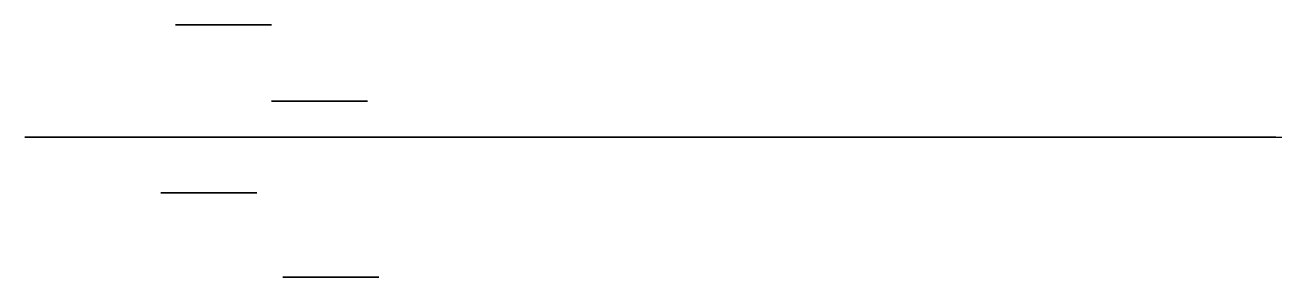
# Model space of a CAD drawing. Header units: inches. Extents: x 314 to 433, y 0 to 20.
# Drawn here: x 313.88 to 345.09, y 13.23 to 19.55 of the extents above; entities that cross this region are included whole.
import ezdxf

# ---------------------------------------------------------------- set-up
doc = ezdxf.new("R2010")
doc.units = ezdxf.units.IN
doc.header["$MEASUREMENT"] = 0
doc.layers.get('0').update_dxf_attribs({"color": 231, "true_color": 0xe499b8})

msp = doc.modelspace()

# ---------------------------------------------------------------- linework, layer by layer
at = {"color": 121, "true_color": 0xa6e5e5}
for points in [[(320.035, 19.546, -66.55), (317.635, 19.546, -66.55), (317.635, 19.546, -65.95), (320.035, 19.546, -65.95)], [(322.44, 17.635, -69.998), (320.04, 17.635, -69.998), (320.04, 17.635, -69.398), (322.44, 17.635, -69.398)], [(322.877, 16.737, -61.22), (322.877, 16.737, -60.62), (323.477, 16.737, -60.62), (323.477, 16.737, -55.22), (324.077, 16.737, -55.22), (324.077, 16.737, -49.82), (323.477, 16.737, -49.82), (323.477, 16.737, -46.22), (315.677, 16.737, -46.22), (315.677, 16.737, -49.82), (315.077, 16.737, -49.82), (315.077, 16.737, -51.02), (313.877, 16.737, -51.02), (313.877, 16.737, -53.42), (315.077, 16.737, -53.42), (315.077, 16.737, -55.22), (315.677, 16.737, -55.22), (315.677, 16.737, -60.62), (317.477, 16.737, -60.62), (317.477, 16.737, -61.22)], [(328.128, 16.737, -43.122), (328.182, 16.737, -43.121), (328.236, 16.737, -43.117), (328.289, 16.737, -43.11), (328.341, 16.737, -43.101), (328.392, 16.737, -43.089), (328.443, 16.737, -43.074), (328.492, 16.737, -43.058), (328.54, 16.737, -43.039), (328.587, 16.737, -43.017), (328.633, 16.737, -42.994), (328.677, 16.737, -42.969), (328.72, 16.737, -42.941), (328.762, 16.737, -42.911), (328.802, 16.737, -42.88), (328.84, 16.737, -42.847), (328.877, 16.737, -42.811), (328.912, 16.737, -42.775), (328.945, 16.737, -42.736), (328.977, 16.737, -42.696), (329.007, 16.737, -42.655), (329.034, 16.737, -42.611), (329.06, 16.737, -42.567), (329.083, 16.737, -42.521), (329.104, 16.737, -42.474), (329.123, 16.737, -42.426), (329.14, 16.737, -42.377), (329.154, 16.737, -42.327), (329.166, 16.737, -42.276), (329.175, 16.737, -42.223), (329.182, 16.737, -42.17), (329.186, 16.737, -42.117), (329.188, 16.737, -42.062), (329.188, 16.737, -26.182), (329.186, 16.737, -26.128), (329.182, 16.737, -26.074), (329.175, 16.737, -26.021), (329.166, 16.737, -25.969), (329.154, 16.737, -25.917), (329.14, 16.737, -25.867), (329.123, 16.737, -25.818), (329.104, 16.737, -25.77), (329.083, 16.737, -25.723), (329.06, 16.737, -25.677), (329.034, 16.737, -25.633), (329.007, 16.737, -25.59), (328.977, 16.737, -25.548), (328.945, 16.737, -25.508), (328.912, 16.737, -25.47), (328.877, 16.737, -25.433), (328.84, 16.737, -25.398), (328.802, 16.737, -25.364), (328.762, 16.737, -25.333), (328.72, 16.737, -25.303), (328.677, 16.737, -25.276), (328.633, 16.737, -25.25), (328.587, 16.737, -25.227), (328.54, 16.737, -25.205), (328.492, 16.737, -25.186), (328.443, 16.737, -25.17), (328.392, 16.737, -25.155), (328.341, 16.737, -25.144), (328.289, 16.737, -25.134), (328.236, 16.737, -25.128), (328.182, 16.737, -25.123), (328.128, 16.737, -25.122), (318.848, 16.737, -25.122), (318.793, 16.737, -25.123), (318.739, 16.737, -25.128), (318.686, 16.737, -25.134), (318.634, 16.737, -25.144), (318.583, 16.737, -25.155), (318.533, 16.737, -25.17), (318.483, 16.737, -25.186), (318.435, 16.737, -25.205), (318.388, 16.737, -25.227), (318.343, 16.737, -25.25), (318.298, 16.737, -25.276), (318.255, 16.737, -25.303), (318.214, 16.737, -25.333), (318.174, 16.737, -25.364), (318.135, 16.737, -25.398), (318.098, 16.737, -25.433), (318.063, 16.737, -25.47), (318.03, 16.737, -25.508), (317.998, 16.737, -25.548), (317.969, 16.737, -25.59), (317.941, 16.737, -25.633), (317.916, 16.737, -25.677), (317.892, 16.737, -25.723), (317.871, 16.737, -25.77), (317.852, 16.737, -25.818), (317.835, 16.737, -25.867), (317.821, 16.737, -25.917), (317.809, 16.737, -25.969), (317.8, 16.737, -26.021), (317.793, 16.737, -26.074), (317.789, 16.737, -26.128), (317.788, 16.737, -26.182), (317.788, 16.737, -42.062), (317.789, 16.737, -42.117), (317.793, 16.737, -42.17), (317.8, 16.737, -42.223), (317.809, 16.737, -42.276), (317.821, 16.737, -42.327), (317.835, 16.737, -42.377), (317.852, 16.737, -42.426), (317.871, 16.737, -42.474), (317.892, 16.737, -42.521), (317.916, 16.737, -42.567), (317.941, 16.737, -42.611), (317.969, 16.737, -42.655), (317.998, 16.737, -42.696), (318.03, 16.737, -42.736), (318.063, 16.737, -42.775), (318.098, 16.737, -42.811), (318.135, 16.737, -42.847), (318.174, 16.737, -42.88), (318.214, 16.737, -42.911), (318.255, 16.737, -42.941), (318.298, 16.737, -42.969), (318.343, 16.737, -42.994), (318.388, 16.737, -43.017), (318.435, 16.737, -43.039), (318.483, 16.737, -43.058), (318.533, 16.737, -43.074), (318.583, 16.737, -43.089), (318.634, 16.737, -43.101), (318.686, 16.737, -43.11), (318.739, 16.737, -43.117), (318.793, 16.737, -43.121), (318.848, 16.737, -43.122)], [(327.988, 16.737, -32.922), (327.988, 16.737, -28.722), (318.988, 16.737, -28.722), (318.988, 16.737, -32.922)], [(327.988, 16.737, -40.722), (327.988, 16.737, -35.922), (318.988, 16.737, -35.922), (318.988, 16.737, -40.722)], [(320.993, 16.737, -79.065), (320.993, 16.737, -79.665), (319.193, 16.737, -79.665), (319.193, 16.737, -87.465), (320.993, 16.737, -87.465), (320.993, 16.737, -88.065), (326.993, 16.737, -88.065), (326.993, 16.737, -87.465), (328.193, 16.737, -87.465), (328.193, 16.737, -86.865), (327.593, 16.737, -86.865), (327.593, 16.737, -81.465), (328.193, 16.737, -81.465), (328.193, 16.737, -79.665), (326.993, 16.737, -79.665), (326.993, 16.737, -79.065)], [(321.166, 16.737, -71.421), (319.966, 16.737, -71.421), (319.966, 16.737, -73.821), (321.166, 16.737, -73.821)], [(320.27, 16.737, -107.367), (322.07, 16.737, -107.367), (322.07, 16.737, -106.767), (328.07, 16.737, -106.767), (328.07, 16.737, -107.367), (329.27, 16.737, -107.367), (329.27, 16.737, -101.367), (328.67, 16.737, -101.367), (328.67, 16.737, -95.967), (329.27, 16.737, -95.967), (329.27, 16.737, -92.367), (325.67, 16.737, -92.367), (320.27, 16.737, -106.767)], [(322.451, 16.737, -93.392), (322.451, 16.737, -93.381), (322.45, 16.737, -93.369), (322.448, 16.737, -93.358), (322.445, 16.737, -93.346), (322.442, 16.737, -93.335), (322.439, 16.737, -93.324), (322.434, 16.737, -93.313), (322.429, 16.737, -93.302), (322.424, 16.737, -93.291), (322.417, 16.737, -93.28), (322.411, 16.737, -93.269), (322.403, 16.737, -93.259), (322.395, 16.737, -93.248), (322.387, 16.737, -93.238), (322.369, 16.737, -93.217), (322.349, 16.737, -93.197), (322.327, 16.737, -93.178), (322.304, 16.737, -93.159), (322.279, 16.737, -93.141), (322.253, 16.737, -93.123), (322.226, 16.737, -93.106), (322.169, 16.737, -93.074), (322.109, 16.737, -93.045), (322.048, 16.737, -93.019), (321.985, 16.737, -92.997), (321.923, 16.737, -92.978), (321.863, 16.737, -92.963), (321.805, 16.737, -92.952), (321.777, 16.737, -92.948), (321.75, 16.737, -92.945), (321.725, 16.737, -92.943), (321.701, 16.737, -92.942), (321.401, 16.737, -92.942), (321.377, 16.737, -92.943), (321.352, 16.737, -92.945), (321.325, 16.737, -92.948), (321.298, 16.737, -92.952), (321.24, 16.737, -92.963), (321.179, 16.737, -92.978), (321.117, 16.737, -92.997), (321.055, 16.737, -93.019), (320.993, 16.737, -93.045), (320.933, 16.737, -93.074), (320.876, 16.737, -93.106), (320.849, 16.737, -93.123), (320.823, 16.737, -93.141), (320.798, 16.737, -93.159), (320.775, 16.737, -93.178), (320.754, 16.737, -93.197), (320.734, 16.737, -93.217), (320.715, 16.737, -93.238), (320.707, 16.737, -93.248), (320.699, 16.737, -93.259), (320.692, 16.737, -93.269), (320.685, 16.737, -93.28), (320.679, 16.737, -93.291), (320.673, 16.737, -93.302), (320.668, 16.737, -93.313), (320.664, 16.737, -93.324), (320.66, 16.737, -93.335), (320.657, 16.737, -93.346), (320.655, 16.737, -93.358), (320.653, 16.737, -93.369), (320.652, 16.737, -93.381), (320.651, 16.737, -93.392), (320.651, 16.737, -93.692), (320.651, 16.737, -93.698), (320.652, 16.737, -93.704), (320.653, 16.737, -93.716), (320.655, 16.737, -93.727), (320.657, 16.737, -93.738), (320.66, 16.737, -93.75), (320.664, 16.737, -93.761), (320.668, 16.737, -93.772), (320.673, 16.737, -93.783), (320.679, 16.737, -93.794), (320.685, 16.737, -93.805), (320.692, 16.737, -93.815), (320.699, 16.737, -93.826), (320.707, 16.737, -93.837), (320.715, 16.737, -93.847), (320.734, 16.737, -93.867), (320.754, 16.737, -93.887), (320.775, 16.737, -93.907), (320.798, 16.737, -93.926), (320.823, 16.737, -93.944), (320.849, 16.737, -93.962), (320.876, 16.737, -93.979), (320.933, 16.737, -94.01), (320.993, 16.737, -94.04), (321.055, 16.737, -94.065), (321.117, 16.737, -94.088), (321.179, 16.737, -94.107), (321.24, 16.737, -94.122), (321.298, 16.737, -94.133), (321.325, 16.737, -94.137), (321.352, 16.737, -94.14), (321.377, 16.737, -94.142), (321.401, 16.737, -94.142), (321.701, 16.737, -94.142), (321.725, 16.737, -94.142), (321.75, 16.737, -94.14), (321.777, 16.737, -94.137), (321.805, 16.737, -94.133), (321.863, 16.737, -94.122), (321.923, 16.737, -94.107), (321.985, 16.737, -94.088), (322.048, 16.737, -94.065), (322.109, 16.737, -94.04), (322.169, 16.737, -94.01), (322.226, 16.737, -93.979), (322.253, 16.737, -93.962), (322.279, 16.737, -93.944), (322.304, 16.737, -93.926), (322.327, 16.737, -93.907), (322.349, 16.737, -93.887), (322.369, 16.737, -93.867), (322.387, 16.737, -93.847), (322.395, 16.737, -93.837), (322.403, 16.737, -93.826), (322.411, 16.737, -93.815), (322.417, 16.737, -93.805), (322.424, 16.737, -93.794), (322.429, 16.737, -93.783), (322.434, 16.737, -93.772), (322.439, 16.737, -93.761), (322.442, 16.737, -93.75), (322.445, 16.737, -93.738), (322.448, 16.737, -93.727), (322.45, 16.737, -93.716), (322.451, 16.737, -93.704), (322.451, 16.737, -93.692)], [(322.594, 16.737, -90.727), (322.593, 16.737, -90.716), (322.592, 16.737, -90.704), (322.59, 16.737, -90.693), (322.588, 16.737, -90.681), (322.585, 16.737, -90.67), (322.581, 16.737, -90.659), (322.577, 16.737, -90.648), (322.572, 16.737, -90.637), (322.566, 16.737, -90.626), (322.56, 16.737, -90.615), (322.553, 16.737, -90.604), (322.546, 16.737, -90.594), (322.538, 16.737, -90.583), (322.53, 16.737, -90.573), (322.511, 16.737, -90.552), (322.491, 16.737, -90.532), (322.47, 16.737, -90.513), (322.447, 16.737, -90.494), (322.422, 16.737, -90.476), (322.396, 16.737, -90.458), (322.369, 16.737, -90.441), (322.312, 16.737, -90.409), (322.252, 16.737, -90.38), (322.19, 16.737, -90.354), (322.128, 16.737, -90.332), (322.066, 16.737, -90.313), (322.005, 16.737, -90.298), (321.947, 16.737, -90.287), (321.92, 16.737, -90.283), (321.893, 16.737, -90.28), (321.868, 16.737, -90.278), (321.844, 16.737, -90.277), (321.544, 16.737, -90.277), (321.52, 16.737, -90.278), (321.494, 16.737, -90.28), (321.468, 16.737, -90.283), (321.44, 16.737, -90.287), (321.382, 16.737, -90.298), (321.322, 16.737, -90.313), (321.26, 16.737, -90.332), (321.197, 16.737, -90.354), (321.136, 16.737, -90.38), (321.076, 16.737, -90.409), (321.019, 16.737, -90.441), (320.992, 16.737, -90.458), (320.966, 16.737, -90.476), (320.941, 16.737, -90.494), (320.918, 16.737, -90.513), (320.896, 16.737, -90.532), (320.876, 16.737, -90.552), (320.858, 16.737, -90.573), (320.85, 16.737, -90.583), (320.842, 16.737, -90.594), (320.835, 16.737, -90.604), (320.828, 16.737, -90.615), (320.822, 16.737, -90.626), (320.816, 16.737, -90.637), (320.811, 16.737, -90.648), (320.806, 16.737, -90.659), (320.803, 16.737, -90.67), (320.8, 16.737, -90.681), (320.797, 16.737, -90.693), (320.795, 16.737, -90.704), (320.794, 16.737, -90.716), (320.794, 16.737, -90.727), (320.794, 16.737, -91.027), (320.794, 16.737, -91.033), (320.794, 16.737, -91.039), (320.795, 16.737, -91.051), (320.797, 16.737, -91.062), (320.8, 16.737, -91.073), (320.803, 16.737, -91.085), (320.806, 16.737, -91.096), (320.811, 16.737, -91.107), (320.816, 16.737, -91.118), (320.822, 16.737, -91.129), (320.828, 16.737, -91.14), (320.835, 16.737, -91.151), (320.842, 16.737, -91.161), (320.85, 16.737, -91.172), (320.858, 16.737, -91.182), (320.876, 16.737, -91.203), (320.896, 16.737, -91.222), (320.918, 16.737, -91.242), (320.941, 16.737, -91.261), (320.966, 16.737, -91.279), (320.992, 16.737, -91.297), (321.019, 16.737, -91.314), (321.076, 16.737, -91.346), (321.136, 16.737, -91.375), (321.197, 16.737, -91.401), (321.26, 16.737, -91.423), (321.322, 16.737, -91.442), (321.382, 16.737, -91.457), (321.44, 16.737, -91.468), (321.468, 16.737, -91.472), (321.494, 16.737, -91.475), (321.52, 16.737, -91.477), (321.544, 16.737, -91.477), (321.844, 16.737, -91.477), (321.868, 16.737, -91.477), (321.893, 16.737, -91.475), (321.92, 16.737, -91.472), (321.947, 16.737, -91.468), (322.005, 16.737, -91.457), (322.066, 16.737, -91.442), (322.128, 16.737, -91.423), (322.19, 16.737, -91.401), (322.252, 16.737, -91.375), (322.312, 16.737, -91.346), (322.369, 16.737, -91.314), (322.396, 16.737, -91.297), (322.422, 16.737, -91.279), (322.447, 16.737, -91.261), (322.47, 16.737, -91.242), (322.491, 16.737, -91.222), (322.511, 16.737, -91.203), (322.53, 16.737, -91.182), (322.538, 16.737, -91.172), (322.546, 16.737, -91.161), (322.553, 16.737, -91.151), (322.56, 16.737, -91.14), (322.566, 16.737, -91.129), (322.572, 16.737, -91.118), (322.577, 16.737, -91.107), (322.581, 16.737, -91.096), (322.585, 16.737, -91.085), (322.588, 16.737, -91.073), (322.59, 16.737, -91.062), (322.592, 16.737, -91.051), (322.593, 16.737, -91.039), (322.594, 16.737, -91.027)], [(321.851, 16.737, -93.242), (321.251, 16.737, -93.242), (321.251, 16.737, -93.842), (321.851, 16.737, -93.842)], [(321.994, 16.737, -90.577), (321.394, 16.737, -90.577), (321.394, 16.737, -91.177), (321.994, 16.737, -91.177)], [(322.761, 16.737, -75.567), (324.561, 16.737, -75.567), (324.561, 16.737, -74.967), (330.561, 16.737, -74.967), (330.561, 16.737, -75.567), (331.761, 16.737, -75.567), (331.761, 16.737, -69.567), (331.161, 16.737, -69.567), (331.161, 16.737, -64.167), (331.761, 16.737, -64.167), (331.761, 16.737, -60.567), (328.161, 16.737, -60.567), (322.761, 16.737, -74.967)], [(341.506, 16.737, -131.602), (341.506, 16.737, -129.802), (340.804, 16.737, -125.567), (340.409, 16.737, -123.766), (340.192, 16.737, -123), (340.079, 16.737, -122.658), (339.961, 16.737, -122.345), (339.837, 16.737, -122.06), (339.708, 16.737, -121.797), (339.445, 16.737, -121.304), (339.195, 16.737, -120.806), (339.083, 16.737, -120.537), (338.981, 16.737, -120.245), (338.936, 16.737, -120.087), (338.895, 16.737, -119.922), (338.858, 16.737, -119.746), (338.825, 16.737, -119.561), (338.776, 16.737, -119.154), (338.75, 16.737, -118.695), (338.75, 16.737, -118.176), (338.778, 16.737, -117.589), (338.838, 16.737, -116.928), (338.933, 16.737, -116.184), (340.213, 16.737, -99.215), (340.215, 16.737, -99.197), (340.221, 16.737, -99.147), (340.226, 16.737, -99.067), (340.227, 16.737, -98.965), (340.22, 16.737, -98.844), (340.213, 16.737, -98.777), (340.203, 16.737, -98.708), (340.19, 16.737, -98.637), (340.172, 16.737, -98.564), (340.15, 16.737, -98.489), (340.123, 16.737, -98.414), (340.091, 16.737, -98.339), (340.053, 16.737, -98.265), (340.032, 16.737, -98.228), (340.009, 16.737, -98.191), (339.984, 16.737, -98.155), (339.958, 16.737, -98.12), (339.93, 16.737, -98.085), (339.901, 16.737, -98.051), (339.869, 16.737, -98.017), (339.836, 16.737, -97.985), (339.8, 16.737, -97.953), (339.763, 16.737, -97.922), (339.723, 16.737, -97.892), (339.682, 16.737, -97.863), (339.638, 16.737, -97.836), (339.592, 16.737, -97.809), (339.543, 16.737, -97.784), (339.493, 16.737, -97.761), (339.44, 16.737, -97.739), (339.384, 16.737, -97.718), (339.326, 16.737, -97.699), (339.266, 16.737, -97.682), (339.203, 16.737, -97.666), (339.137, 16.737, -97.652), (338.997, 16.737, -97.631), (338.846, 16.737, -97.617), (338.683, 16.737, -97.613), (336.045, 16.737, -97.582), (335.48, 16.737, -97.615), (335.225, 16.737, -97.646), (334.99, 16.737, -97.688), (334.881, 16.737, -97.714), (334.779, 16.737, -97.743), (334.682, 16.737, -97.776), (334.592, 16.737, -97.813), (334.55, 16.737, -97.833), (334.51, 16.737, -97.853), (334.471, 16.737, -97.875), (334.434, 16.737, -97.898), (334.399, 16.737, -97.923), (334.366, 16.737, -97.948), (334.335, 16.737, -97.974), (334.306, 16.737, -98.002), (333.354, 16.737, -98.95), (332.649, 16.737, -99.692), (331.922, 16.737, -100.517), (331.58, 16.737, -100.939), (331.271, 16.737, -101.355), (331.004, 16.737, -101.756), (330.891, 16.737, -101.949), (330.794, 16.737, -102.134), (330.713, 16.737, -102.312), (330.68, 16.737, -102.397), (330.651, 16.737, -102.48), (330.628, 16.737, -102.56), (330.61, 16.737, -102.638), (330.597, 16.737, -102.713), (330.592, 16.737, -102.749), (330.59, 16.737, -102.784), (330.588, 16.737, -102.819), (330.588, 16.737, -102.853), (330.59, 16.737, -102.886), (330.592, 16.737, -102.918), (330.597, 16.737, -102.95), (330.603, 16.737, -102.98), (330.611, 16.737, -103.01), (330.62, 16.737, -103.039), (330.631, 16.737, -103.067), (330.644, 16.737, -103.093), (330.658, 16.737, -103.119), (330.674, 16.737, -103.144), (330.692, 16.737, -103.168), (330.711, 16.737, -103.191), (330.733, 16.737, -103.213), (330.756, 16.737, -103.234), (332.373, 16.737, -104.605), (332.555, 16.737, -104.782), (332.727, 16.737, -104.96), (332.883, 16.737, -105.138), (333.024, 16.737, -105.316), (333.087, 16.737, -105.404), (333.146, 16.737, -105.493), (333.199, 16.737, -105.581), (333.247, 16.737, -105.67), (333.289, 16.737, -105.758), (333.325, 16.737, -105.845), (333.355, 16.737, -105.933), (333.367, 16.737, -105.976), (333.378, 16.737, -106.02), (333.018, 16.737, -106.673), (332.716, 16.737, -107.191), (332.321, 16.737, -107.817), (331.824, 16.737, -108.537), (331.217, 16.737, -109.335), (330.492, 16.737, -110.197), (329.639, 16.737, -111.109), (329.367, 16.737, -111.073), (329.102, 16.737, -111.052), (328.846, 16.737, -111.047), (328.596, 16.737, -111.055), (328.354, 16.737, -111.076), (328.12, 16.737, -111.109), (327.892, 16.737, -111.153), (327.672, 16.737, -111.207), (327.459, 16.737, -111.27), (327.253, 16.737, -111.342), (327.054, 16.737, -111.421), (326.862, 16.737, -111.507), (326.676, 16.737, -111.598), (326.498, 16.737, -111.693), (326.161, 16.737, -111.895), (325.85, 16.737, -112.104), (325.564, 16.737, -112.313), (325.068, 16.737, -112.704), (324.856, 16.737, -112.87), (324.668, 16.737, -113.007), (324.582, 16.737, -113.063), (324.541, 16.737, -113.087), (324.502, 16.737, -113.108), (324.464, 16.737, -113.127), (324.427, 16.737, -113.143), (324.392, 16.737, -113.156), (324.375, 16.737, -113.161), (324.358, 16.737, -113.166), (324.147, 16.737, -113.223), (323.963, 16.737, -113.284), (323.881, 16.737, -113.316), (323.805, 16.737, -113.348), (323.736, 16.737, -113.381), (323.673, 16.737, -113.415), (323.616, 16.737, -113.45), (323.565, 16.737, -113.485), (323.542, 16.737, -113.503), (323.52, 16.737, -113.521), (323.499, 16.737, -113.539), (323.48, 16.737, -113.557), (323.463, 16.737, -113.576), (323.447, 16.737, -113.595), (323.432, 16.737, -113.613), (323.419, 16.737, -113.632), (323.407, 16.737, -113.652), (323.396, 16.737, -113.671), (323.387, 16.737, -113.69), (323.379, 16.737, -113.71), (323.372, 16.737, -113.73), (323.367, 16.737, -113.75), (323.363, 16.737, -113.77), (323.36, 16.737, -113.79), (323.358, 16.737, -113.81), (323.358, 16.737, -113.831), (323.359, 16.737, -113.851), (323.361, 16.737, -113.872), (323.365, 16.737, -113.893), (323.369, 16.737, -113.914), (323.375, 16.737, -113.935), (323.382, 16.737, -113.957), (323.39, 16.737, -113.978), (323.399, 16.737, -114), (323.409, 16.737, -114.021), (323.421, 16.737, -114.043), (323.447, 16.737, -114.087), (323.477, 16.737, -114.132), (323.511, 16.737, -114.177), (323.55, 16.737, -114.222), (323.592, 16.737, -114.268), (323.638, 16.737, -114.315), (323.742, 16.737, -114.409), (323.859, 16.737, -114.504), (323.99, 16.737, -114.601), (324.287, 16.737, -114.8), (324.626, 16.737, -115.003), (325, 16.737, -115.21), (326.705, 16.737, -116.063), (326.439, 16.737, -116.391), (326.309, 16.737, -116.535), (326.242, 16.737, -116.603), (326.171, 16.737, -116.669), (326.096, 16.737, -116.733), (326.015, 16.737, -116.797), (325.928, 16.737, -116.859), (325.833, 16.737, -116.921), (325.73, 16.737, -116.982), (325.616, 16.737, -117.045), (325.355, 16.737, -117.171), (325.362, 16.737, -117.198), (325.369, 16.737, -117.224), (325.377, 16.737, -117.25), (325.386, 16.737, -117.274), (325.407, 16.737, -117.323), (325.429, 16.737, -117.372), (325.48, 16.737, -117.478), (325.507, 16.737, -117.538), (325.533, 16.737, -117.607), (325.56, 16.737, -117.685), (325.586, 16.737, -117.774), (325.61, 16.737, -117.877), (325.632, 16.737, -117.995), (325.651, 16.737, -118.129), (325.668, 16.737, -118.283), (325.689, 16.737, -118.654), (325.729, 16.737, -118.69), (325.77, 16.737, -118.723), (325.85, 16.737, -118.783), (325.928, 16.737, -118.839), (326.003, 16.737, -118.896), (326.038, 16.737, -118.927), (326.072, 16.737, -118.96), (326.089, 16.737, -118.978), (326.105, 16.737, -118.996), (326.12, 16.737, -119.016), (326.135, 16.737, -119.036), (326.15, 16.737, -119.058), (326.164, 16.737, -119.08), (326.177, 16.737, -119.104), (326.19, 16.737, -119.13), (326.202, 16.737, -119.157), (326.214, 16.737, -119.185), (326.225, 16.737, -119.215), (326.235, 16.737, -119.246), (326.133, 16.737, -121.8), (326.122, 16.737, -122.975), (326.159, 16.737, -124.028), (326.2, 16.737, -124.496), (326.26, 16.737, -124.918), (326.297, 16.737, -125.11), (326.339, 16.737, -125.289), (326.387, 16.737, -125.454), (326.441, 16.737, -125.604), (326.47, 16.737, -125.673), (326.5, 16.737, -125.739), (326.532, 16.737, -125.8), (326.566, 16.737, -125.858), (326.601, 16.737, -125.911), (326.638, 16.737, -125.96), (326.657, 16.737, -125.983), (326.677, 16.737, -126.005), (326.697, 16.737, -126.026), (326.717, 16.737, -126.045), (326.738, 16.737, -126.064), (326.759, 16.737, -126.081), (326.781, 16.737, -126.098), (326.803, 16.737, -126.113), (326.826, 16.737, -126.127), (326.849, 16.737, -126.14), (326.873, 16.737, -126.151), (326.897, 16.737, -126.162), (326.921, 16.737, -126.171), (326.946, 16.737, -126.179), (326.971, 16.737, -126.186), (326.997, 16.737, -126.192), (327.024, 16.737, -126.196), (327.051, 16.737, -126.199), (327.078, 16.737, -126.201), (327.106, 16.737, -126.202), (328.022, 16.737, -126.227), (328.461, 16.737, -126.265), (328.668, 16.737, -126.293), (328.862, 16.737, -126.326), (329.042, 16.737, -126.366), (329.125, 16.737, -126.389), (329.204, 16.737, -126.413), (329.278, 16.737, -126.44), (329.347, 16.737, -126.468), (329.41, 16.737, -126.499), (329.439, 16.737, -126.515), (329.467, 16.737, -126.532), (329.493, 16.737, -126.549), (329.518, 16.737, -126.567), (329.541, 16.737, -126.585), (329.562, 16.737, -126.604), (329.582, 16.737, -126.623), (329.6, 16.737, -126.643), (329.609, 16.737, -126.653), (329.616, 16.737, -126.664), (329.624, 16.737, -126.674), (329.631, 16.737, -126.685), (329.637, 16.737, -126.696), (329.643, 16.737, -126.707), (329.649, 16.737, -126.718), (329.654, 16.737, -126.729), (329.659, 16.737, -126.741), (329.663, 16.737, -126.753), (329.666, 16.737, -126.764), (329.669, 16.737, -126.776), (329.672, 16.737, -126.788), (329.674, 16.737, -126.801), (329.676, 16.737, -126.813), (329.677, 16.737, -126.826), (329.677, 16.737, -126.839), (329.677, 16.737, -126.851), (329.677, 16.737, -126.865), (329.676, 16.737, -126.878), (329.506, 16.737, -129.802), (329.506, 16.737, -131.602), (333.706, 16.737, -131.602), (333.706, 16.737, -129.802), (336.706, 16.737, -129.802), (336.706, 16.737, -131.602)], [(344.46, 16.737, -47.925), (344.458, 16.737, -47.87), (344.454, 16.737, -47.817), (344.448, 16.737, -47.764), (344.438, 16.737, -47.711), (344.426, 16.737, -47.66), (344.412, 16.737, -47.61), (344.395, 16.737, -47.561), (344.376, 16.737, -47.512), (344.355, 16.737, -47.465), (344.332, 16.737, -47.42), (344.306, 16.737, -47.375), (344.279, 16.737, -47.332), (344.249, 16.737, -47.291), (344.218, 16.737, -47.251), (344.184, 16.737, -47.212), (344.149, 16.737, -47.175), (344.112, 16.737, -47.14), (344.074, 16.737, -47.107), (344.034, 16.737, -47.076), (343.992, 16.737, -47.046), (343.949, 16.737, -47.018), (343.905, 16.737, -46.993), (343.859, 16.737, -46.969), (343.812, 16.737, -46.948), (343.764, 16.737, -46.929), (343.715, 16.737, -46.913), (343.665, 16.737, -46.898), (343.613, 16.737, -46.886), (343.561, 16.737, -46.877), (343.508, 16.737, -46.87), (343.454, 16.737, -46.866), (343.4, 16.737, -46.865), (326.92, 16.737, -46.865), (326.865, 16.737, -46.866), (326.812, 16.737, -46.87), (326.759, 16.737, -46.877), (326.706, 16.737, -46.886), (326.655, 16.737, -46.898), (326.605, 16.737, -46.913), (326.556, 16.737, -46.929), (326.507, 16.737, -46.948), (326.46, 16.737, -46.969), (326.415, 16.737, -46.993), (326.37, 16.737, -47.018), (326.327, 16.737, -47.046), (326.286, 16.737, -47.076), (326.246, 16.737, -47.107), (326.207, 16.737, -47.14), (326.17, 16.737, -47.175), (326.135, 16.737, -47.212), (326.102, 16.737, -47.251), (326.071, 16.737, -47.291), (326.041, 16.737, -47.332), (326.013, 16.737, -47.375), (325.988, 16.737, -47.42), (325.964, 16.737, -47.465), (325.943, 16.737, -47.512), (325.924, 16.737, -47.561), (325.908, 16.737, -47.61), (325.893, 16.737, -47.66), (325.881, 16.737, -47.711), (325.872, 16.737, -47.764), (325.865, 16.737, -47.817), (325.861, 16.737, -47.87), (325.86, 16.737, -47.925), (325.86, 16.737, -57.205), (325.861, 16.737, -57.259), (325.865, 16.737, -57.313), (325.872, 16.737, -57.366), (325.881, 16.737, -57.418), (325.893, 16.737, -57.47), (325.908, 16.737, -57.52), (325.924, 16.737, -57.569), (325.943, 16.737, -57.617), (325.964, 16.737, -57.664), (325.988, 16.737, -57.71), (326.013, 16.737, -57.754), (326.041, 16.737, -57.797), (326.071, 16.737, -57.839), (326.102, 16.737, -57.879), (326.135, 16.737, -57.917), (326.17, 16.737, -57.954), (326.207, 16.737, -57.989), (326.246, 16.737, -58.023), (326.286, 16.737, -58.054), (326.327, 16.737, -58.084), (326.37, 16.737, -58.111), (326.415, 16.737, -58.137), (326.46, 16.737, -58.16), (326.507, 16.737, -58.181), (326.556, 16.737, -58.2), (326.605, 16.737, -58.217), (326.655, 16.737, -58.231), (326.706, 16.737, -58.243), (326.759, 16.737, -58.253), (326.812, 16.737, -58.259), (326.865, 16.737, -58.263), (326.92, 16.737, -58.265), (343.4, 16.737, -58.265), (343.454, 16.737, -58.263), (343.508, 16.737, -58.259), (343.561, 16.737, -58.253), (343.613, 16.737, -58.243), (343.665, 16.737, -58.231), (343.715, 16.737, -58.217), (343.764, 16.737, -58.2), (343.812, 16.737, -58.181), (343.859, 16.737, -58.16), (343.905, 16.737, -58.137), (343.949, 16.737, -58.111), (343.992, 16.737, -58.084), (344.034, 16.737, -58.054), (344.074, 16.737, -58.023), (344.112, 16.737, -57.989), (344.149, 16.737, -57.954), (344.184, 16.737, -57.917), (344.218, 16.737, -57.879), (344.249, 16.737, -57.839), (344.279, 16.737, -57.797), (344.306, 16.737, -57.754), (344.332, 16.737, -57.71), (344.355, 16.737, -57.664), (344.376, 16.737, -57.617), (344.395, 16.737, -57.569), (344.412, 16.737, -57.52), (344.426, 16.737, -57.47), (344.438, 16.737, -57.418), (344.448, 16.737, -57.366), (344.454, 16.737, -57.313), (344.458, 16.737, -57.259), (344.46, 16.737, -57.205)], [(337.306, 16.737, -109.402), (333.706, 16.737, -109.402), (328.306, 16.737, -123.802), (328.306, 16.737, -124.402), (337.306, 16.737, -124.402)], [(334.26, 16.737, -48.065), (330.06, 16.737, -48.065), (330.06, 16.737, -57.065), (334.26, 16.737, -57.065)], [(342.187, 16.737, -44.418), (342.241, 16.737, -44.417), (342.295, 16.737, -44.413), (342.348, 16.737, -44.406), (342.4, 16.737, -44.397), (342.452, 16.737, -44.385), (342.502, 16.737, -44.371), (342.551, 16.737, -44.354), (342.599, 16.737, -44.335), (342.646, 16.737, -44.314), (342.692, 16.737, -44.29), (342.736, 16.737, -44.265), (342.779, 16.737, -44.237), (342.821, 16.737, -44.208), (342.861, 16.737, -44.176), (342.899, 16.737, -44.143), (342.936, 16.737, -44.108), (342.971, 16.737, -44.071), (343.005, 16.737, -44.032), (343.036, 16.737, -43.992), (343.066, 16.737, -43.951), (343.093, 16.737, -43.908), (343.119, 16.737, -43.863), (343.142, 16.737, -43.818), (343.163, 16.737, -43.771), (343.182, 16.737, -43.723), (343.199, 16.737, -43.673), (343.213, 16.737, -43.623), (343.225, 16.737, -43.572), (343.235, 16.737, -43.52), (343.241, 16.737, -43.467), (343.245, 16.737, -43.413), (343.247, 16.737, -43.358), (343.247, 16.737, -26.278), (343.245, 16.737, -26.224), (343.241, 16.737, -26.17), (343.235, 16.737, -26.117), (343.225, 16.737, -26.065), (343.213, 16.737, -26.014), (343.199, 16.737, -25.963), (343.182, 16.737, -25.914), (343.163, 16.737, -25.866), (343.142, 16.737, -25.819), (343.119, 16.737, -25.773), (343.093, 16.737, -25.729), (343.066, 16.737, -25.686), (343.036, 16.737, -25.644), (343.005, 16.737, -25.604), (342.971, 16.737, -25.566), (342.936, 16.737, -25.529), (342.899, 16.737, -25.494), (342.861, 16.737, -25.461), (342.821, 16.737, -25.429), (342.779, 16.737, -25.4), (342.736, 16.737, -25.372), (342.692, 16.737, -25.346), (342.646, 16.737, -25.323), (342.599, 16.737, -25.302), (342.551, 16.737, -25.283), (342.502, 16.737, -25.266), (342.452, 16.737, -25.252), (342.4, 16.737, -25.24), (342.348, 16.737, -25.231), (342.295, 16.737, -25.224), (342.241, 16.737, -25.22), (342.187, 16.737, -25.218), (332.907, 16.737, -25.218), (332.852, 16.737, -25.22), (332.799, 16.737, -25.224), (332.745, 16.737, -25.231), (332.693, 16.737, -25.24), (332.642, 16.737, -25.252), (332.592, 16.737, -25.266), (332.543, 16.737, -25.283), (332.494, 16.737, -25.302), (332.447, 16.737, -25.323), (332.402, 16.737, -25.346), (332.357, 16.737, -25.372), (332.314, 16.737, -25.4), (332.273, 16.737, -25.429), (332.233, 16.737, -25.461), (332.194, 16.737, -25.494), (332.157, 16.737, -25.529), (332.122, 16.737, -25.566), (332.089, 16.737, -25.604), (332.058, 16.737, -25.644), (332.028, 16.737, -25.686), (332, 16.737, -25.729), (331.975, 16.737, -25.773), (331.951, 16.737, -25.819), (331.93, 16.737, -25.866), (331.911, 16.737, -25.914), (331.895, 16.737, -25.963), (331.88, 16.737, -26.014), (331.868, 16.737, -26.065), (331.859, 16.737, -26.117), (331.852, 16.737, -26.17), (331.848, 16.737, -26.224), (331.847, 16.737, -26.278), (331.847, 16.737, -43.358), (331.848, 16.737, -43.413), (331.852, 16.737, -43.467), (331.859, 16.737, -43.52), (331.868, 16.737, -43.572), (331.88, 16.737, -43.623), (331.895, 16.737, -43.673), (331.911, 16.737, -43.723), (331.93, 16.737, -43.771), (331.951, 16.737, -43.818), (331.975, 16.737, -43.863), (332, 16.737, -43.908), (332.028, 16.737, -43.951), (332.058, 16.737, -43.992), (332.089, 16.737, -44.032), (332.122, 16.737, -44.071), (332.157, 16.737, -44.108), (332.194, 16.737, -44.143), (332.233, 16.737, -44.176), (332.273, 16.737, -44.208), (332.314, 16.737, -44.237), (332.357, 16.737, -44.265), (332.402, 16.737, -44.29), (332.447, 16.737, -44.314), (332.494, 16.737, -44.335), (332.543, 16.737, -44.354), (332.592, 16.737, -44.371), (332.642, 16.737, -44.385), (332.693, 16.737, -44.397), (332.745, 16.737, -44.406), (332.799, 16.737, -44.413), (332.852, 16.737, -44.417), (332.907, 16.737, -44.418)], [(342.028, 16.737, -73.241), (338.428, 16.737, -73.241), (333.028, 16.737, -87.641), (333.028, 16.737, -88.241), (342.028, 16.737, -88.241)], [(342.047, 16.737, -34.218), (342.047, 16.737, -30.018), (333.047, 16.737, -30.018), (333.047, 16.737, -34.218)], [(342.047, 16.737, -42.018), (342.047, 16.737, -37.218), (333.047, 16.737, -37.218), (333.047, 16.737, -42.018)], [(342.06, 16.737, -48.065), (337.26, 16.737, -48.065), (337.26, 16.737, -57.065), (342.06, 16.737, -57.065)], [(343.228, 16.737, -72.041), (342.628, 16.737, -72.041), (342.628, 16.737, -72.641), (343.228, 16.737, -72.641)], [(343.228, 16.737, -86.441), (342.628, 16.737, -86.441), (342.628, 16.737, -87.041), (343.228, 16.737, -87.041)], [(319.671, 15.337, -68.645), (317.271, 15.337, -68.645), (317.271, 15.337, -68.045), (319.671, 15.337, -68.045)], [(322.72, 13.231, -63.62), (320.32, 13.231, -63.62), (320.32, 13.231, -63.02), (322.72, 13.231, -63.02)]]:
    msp.add_polyline3d(points, close=True, dxfattribs=at)
for points in [[(345.131, 16.737, -87.605), (344.915, 16.737, -86.839), (344.801, 16.737, -86.497), (344.683, 16.737, -86.184), (344.559, 16.737, -85.899), (344.43, 16.737, -85.636), (344.167, 16.737, -85.143), (343.918, 16.737, -84.645), (343.805, 16.737, -84.376), (343.704, 16.737, -84.084), (343.658, 16.737, -83.926), (343.617, 16.737, -83.761), (343.58, 16.737, -83.585), (343.548, 16.737, -83.4), (343.498, 16.737, -82.993), (343.472, 16.737, -82.534), (343.472, 16.737, -82.015), (343.501, 16.737, -81.428), (343.561, 16.737, -80.767), (343.655, 16.737, -80.023), (344.935, 16.737, -63.054), (344.937, 16.737, -63.036), (344.943, 16.737, -62.986), (344.948, 16.737, -62.907), (344.949, 16.737, -62.804), (344.943, 16.737, -62.683), (344.936, 16.737, -62.617), (344.926, 16.737, -62.547), (344.912, 16.737, -62.476), (344.894, 16.737, -62.403), (344.872, 16.737, -62.328), (344.845, 16.737, -62.253), (344.813, 16.737, -62.178), (344.775, 16.737, -62.104), (344.754, 16.737, -62.067), (344.731, 16.737, -62.03), (344.707, 16.737, -61.994), (344.68, 16.737, -61.959), (344.653, 16.737, -61.924), (344.623, 16.737, -61.89), (344.591, 16.737, -61.856), (344.558, 16.737, -61.824), (344.522, 16.737, -61.792), (344.485, 16.737, -61.761), (344.445, 16.737, -61.731), (344.404, 16.737, -61.702), (344.36, 16.737, -61.675), (344.314, 16.737, -61.648), (344.266, 16.737, -61.623), (344.215, 16.737, -61.6), (344.162, 16.737, -61.578), (344.107, 16.737, -61.557), (344.049, 16.737, -61.538), (343.988, 16.737, -61.521), (343.925, 16.737, -61.505), (343.859, 16.737, -61.492), (343.719, 16.737, -61.47), (343.568, 16.737, -61.457), (343.406, 16.737, -61.452), (340.767, 16.737, -61.421), (340.202, 16.737, -61.454), (339.947, 16.737, -61.485), (339.712, 16.737, -61.527), (339.603, 16.737, -61.553), (339.501, 16.737, -61.582), (339.404, 16.737, -61.615), (339.315, 16.737, -61.652), (339.272, 16.737, -61.672), (339.232, 16.737, -61.693), (339.193, 16.737, -61.715), (339.156, 16.737, -61.738), (339.122, 16.737, -61.762), (339.088, 16.737, -61.787), (339.057, 16.737, -61.813), (339.028, 16.737, -61.841), (338.076, 16.737, -62.789), (337.371, 16.737, -63.531), (336.644, 16.737, -64.356), (336.303, 16.737, -64.778), (335.993, 16.737, -65.194), (335.727, 16.737, -65.596), (335.614, 16.737, -65.788), (335.516, 16.737, -65.974), (335.436, 16.737, -66.151), (335.402, 16.737, -66.236), (335.374, 16.737, -66.319), (335.35, 16.737, -66.399), (335.332, 16.737, -66.477), (335.319, 16.737, -66.552), (335.315, 16.737, -66.588), (335.312, 16.737, -66.624), (335.31, 16.737, -66.658), (335.31, 16.737, -66.692), (335.312, 16.737, -66.725), (335.315, 16.737, -66.757), (335.319, 16.737, -66.789), (335.325, 16.737, -66.819), (335.333, 16.737, -66.849), (335.342, 16.737, -66.878), (335.353, 16.737, -66.906), (335.366, 16.737, -66.932), (335.38, 16.737, -66.958), (335.396, 16.737, -66.983), (335.414, 16.737, -67.007), (335.434, 16.737, -67.03), (335.455, 16.737, -67.052), (335.478, 16.737, -67.073), (337.095, 16.737, -68.444), (337.278, 16.737, -68.621), (337.449, 16.737, -68.799), (337.606, 16.737, -68.977), (337.746, 16.737, -69.155), (337.81, 16.737, -69.243), (337.868, 16.737, -69.332), (337.921, 16.737, -69.42), (337.969, 16.737, -69.509), (338.011, 16.737, -69.597), (338.047, 16.737, -69.684), (338.077, 16.737, -69.772), (338.089, 16.737, -69.815), (338.1, 16.737, -69.859), (337.74, 16.737, -70.512), (337.438, 16.737, -71.03), (337.043, 16.737, -71.656), (336.546, 16.737, -72.376), (335.939, 16.737, -73.174), (335.214, 16.737, -74.037), (334.361, 16.737, -74.948), (334.172, 16.737, -75.286), (334.001, 16.737, -75.621), (333.698, 16.737, -76.283), (333.147, 16.737, -77.563), (332.999, 16.737, -77.873), (332.84, 16.737, -78.178), (332.665, 16.737, -78.479), (332.47, 16.737, -78.774), (332.253, 16.737, -79.065), (332.01, 16.737, -79.35), (331.736, 16.737, -79.629), (331.428, 16.737, -79.903), (331.161, 16.737, -80.231), (331.032, 16.737, -80.374), (330.964, 16.737, -80.442), (330.893, 16.737, -80.508), (330.818, 16.737, -80.573), (330.738, 16.737, -80.636), (330.65, 16.737, -80.698), (330.556, 16.737, -80.76), (330.452, 16.737, -80.822), (330.338, 16.737, -80.884), (330.078, 16.737, -81.01), (330.084, 16.737, -81.037), (330.091, 16.737, -81.063), (330.1, 16.737, -81.089), (330.109, 16.737, -81.114), (330.129, 16.737, -81.162), (330.152, 16.737, -81.211), (330.202, 16.737, -81.317), (330.229, 16.737, -81.377), (330.256, 16.737, -81.446), (330.282, 16.737, -81.524), (330.308, 16.737, -81.613), (330.332, 16.737, -81.716), (330.354, 16.737, -81.834), (330.374, 16.737, -81.968), (330.39, 16.737, -82.122), (330.411, 16.737, -82.493), (330.452, 16.737, -82.529), (330.492, 16.737, -82.562), (330.572, 16.737, -82.622), (330.651, 16.737, -82.678), (330.725, 16.737, -82.735), (330.761, 16.737, -82.766), (330.795, 16.737, -82.799), (330.811, 16.737, -82.817), (330.827, 16.737, -82.835), (330.843, 16.737, -82.855), (330.858, 16.737, -82.875), (330.872, 16.737, -82.897), (330.886, 16.737, -82.92), (330.9, 16.737, -82.944), (330.912, 16.737, -82.969), (330.925, 16.737, -82.996), (330.936, 16.737, -83.024), (330.947, 16.737, -83.054), (330.958, 16.737, -83.085), (330.855, 16.737, -85.639), (330.844, 16.737, -86.814), (330.881, 16.737, -87.867), (330.923, 16.737, -88.335), (330.982, 16.737, -88.757), (331.019, 16.737, -88.949), (331.061, 16.737, -89.128), (331.109, 16.737, -89.293), (331.163, 16.737, -89.443), (331.192, 16.737, -89.512), (331.222, 16.737, -89.578), (331.254, 16.737, -89.639), (331.288, 16.737, -89.697), (331.323, 16.737, -89.75), (331.36, 16.737, -89.799), (331.38, 16.737, -89.822), (331.399, 16.737, -89.844), (331.419, 16.737, -89.865), (331.44, 16.737, -89.885), (331.46, 16.737, -89.903), (331.482, 16.737, -89.921), (331.503, 16.737, -89.937), (331.526, 16.737, -89.952), (331.548, 16.737, -89.966), (331.571, 16.737, -89.979), (331.595, 16.737, -89.99), (331.619, 16.737, -90.001), (331.643, 16.737, -90.01), (331.668, 16.737, -90.018), (331.694, 16.737, -90.025), (331.72, 16.737, -90.031), (331.746, 16.737, -90.035), (331.773, 16.737, -90.038), (331.8, 16.737, -90.04), (331.828, 16.737, -90.041), (332.744, 16.737, -90.066), (333.184, 16.737, -90.104), (333.39, 16.737, -90.132), (333.584, 16.737, -90.165), (333.764, 16.737, -90.205), (333.847, 16.737, -90.228), (333.926, 16.737, -90.252), (334, 16.737, -90.279), (334.069, 16.737, -90.307), (334.132, 16.737, -90.338), (334.161, 16.737, -90.354), (334.189, 16.737, -90.371), (334.216, 16.737, -90.388), (334.24, 16.737, -90.406), (334.263, 16.737, -90.424), (334.285, 16.737, -90.443), (334.304, 16.737, -90.462), (334.322, 16.737, -90.482), (334.331, 16.737, -90.492), (334.339, 16.737, -90.503), (334.346, 16.737, -90.513), (334.353, 16.737, -90.524), (334.36, 16.737, -90.535), (334.366, 16.737, -90.546), (334.371, 16.737, -90.557), (334.376, 16.737, -90.568), (334.381, 16.737, -90.58), (334.385, 16.737, -90.592), (334.388, 16.737, -90.603), (334.392, 16.737, -90.615), (334.394, 16.737, -90.627), (334.396, 16.737, -90.64), (334.398, 16.737, -90.652), (334.399, 16.737, -90.665), (334.399, 16.737, -90.678), (334.399, 16.737, -90.691), (334.399, 16.737, -90.704), (334.398, 16.737, -90.717), (334.228, 16.737, -93.641), (334.228, 16.737, -95.441), (338.428, 16.737, -95.441), (338.428, 16.737, -93.641), (341.428, 16.737, -93.641), (341.428, 16.737, -95.441), (346.228, 16.737, -95.441)], [(345.104, 16.737, -111.207), (344.891, 16.737, -111.27), (344.685, 16.737, -111.342), (344.486, 16.737, -111.421), (344.294, 16.737, -111.507), (344.109, 16.737, -111.598), (343.93, 16.737, -111.693), (343.593, 16.737, -111.895), (343.282, 16.737, -112.104), (342.997, 16.737, -112.313), (342.501, 16.737, -112.704), (342.289, 16.737, -112.87), (342.1, 16.737, -113.007), (342.014, 16.737, -113.063), (341.974, 16.737, -113.087), (341.934, 16.737, -113.108), (341.896, 16.737, -113.127), (341.86, 16.737, -113.143), (341.825, 16.737, -113.156), (341.808, 16.737, -113.161), (341.791, 16.737, -113.166), (341.58, 16.737, -113.223), (341.396, 16.737, -113.284), (341.313, 16.737, -113.316), (341.238, 16.737, -113.348), (341.168, 16.737, -113.381), (341.105, 16.737, -113.415), (341.048, 16.737, -113.45), (340.997, 16.737, -113.485), (340.974, 16.737, -113.503), (340.952, 16.737, -113.521), (340.932, 16.737, -113.539), (340.913, 16.737, -113.557), (340.895, 16.737, -113.576), (340.879, 16.737, -113.595), (340.864, 16.737, -113.613), (340.851, 16.737, -113.632), (340.839, 16.737, -113.652), (340.829, 16.737, -113.671), (340.819, 16.737, -113.69), (340.811, 16.737, -113.71), (340.805, 16.737, -113.73), (340.799, 16.737, -113.75), (340.795, 16.737, -113.77), (340.792, 16.737, -113.79), (340.791, 16.737, -113.81), (340.791, 16.737, -113.831), (340.792, 16.737, -113.851), (340.794, 16.737, -113.872), (340.797, 16.737, -113.893), (340.802, 16.737, -113.914), (340.807, 16.737, -113.935), (340.814, 16.737, -113.957), (340.822, 16.737, -113.978), (340.831, 16.737, -114), (340.842, 16.737, -114.021), (340.853, 16.737, -114.043), (340.879, 16.737, -114.087), (340.909, 16.737, -114.132), (340.944, 16.737, -114.177), (340.982, 16.737, -114.222), (341.025, 16.737, -114.268), (341.071, 16.737, -114.315), (341.174, 16.737, -114.409), (341.292, 16.737, -114.504), (341.422, 16.737, -114.601), (341.719, 16.737, -114.8), (342.058, 16.737, -115.003), (342.432, 16.737, -115.21), (344.138, 16.737, -116.063), (343.871, 16.737, -116.391), (343.742, 16.737, -116.535), (343.674, 16.737, -116.603), (343.603, 16.737, -116.669), (343.528, 16.737, -116.733), (343.448, 16.737, -116.797), (343.361, 16.737, -116.859), (343.266, 16.737, -116.921), (343.162, 16.737, -116.982), (343.049, 16.737, -117.045), (342.788, 16.737, -117.171), (342.794, 16.737, -117.198), (342.802, 16.737, -117.224), (342.81, 16.737, -117.25), (342.819, 16.737, -117.274), (342.839, 16.737, -117.323), (342.862, 16.737, -117.372), (342.912, 16.737, -117.478), (342.939, 16.737, -117.538), (342.966, 16.737, -117.607), (342.992, 16.737, -117.685), (343.018, 16.737, -117.774), (343.042, 16.737, -117.877), (343.064, 16.737, -117.995), (343.084, 16.737, -118.129), (343.1, 16.737, -118.283), (343.121, 16.737, -118.654), (343.162, 16.737, -118.69), (343.202, 16.737, -118.723), (343.283, 16.737, -118.783), (343.361, 16.737, -118.839), (343.435, 16.737, -118.896), (343.471, 16.737, -118.927), (343.505, 16.737, -118.96), (343.521, 16.737, -118.978), (343.537, 16.737, -118.996), (343.553, 16.737, -119.016), (343.568, 16.737, -119.036), (343.582, 16.737, -119.058), (343.596, 16.737, -119.08), (343.61, 16.737, -119.104), (343.623, 16.737, -119.13), (343.635, 16.737, -119.157), (343.646, 16.737, -119.185), (343.657, 16.737, -119.215), (343.668, 16.737, -119.246), (343.566, 16.737, -121.8), (343.554, 16.737, -122.975), (343.591, 16.737, -124.028), (343.633, 16.737, -124.496), (343.692, 16.737, -124.918), (343.729, 16.737, -125.11), (343.772, 16.737, -125.289), (343.819, 16.737, -125.454), (343.873, 16.737, -125.604), (343.902, 16.737, -125.673), (343.932, 16.737, -125.739), (343.965, 16.737, -125.8), (343.998, 16.737, -125.858), (344.034, 16.737, -125.911), (344.071, 16.737, -125.96), (344.09, 16.737, -125.983), (344.109, 16.737, -126.005), (344.129, 16.737, -126.026), (344.15, 16.737, -126.045), (344.171, 16.737, -126.064), (344.192, 16.737, -126.081), (344.214, 16.737, -126.098), (344.236, 16.737, -126.113), (344.258, 16.737, -126.127), (344.281, 16.737, -126.14), (344.305, 16.737, -126.151), (344.329, 16.737, -126.162), (344.354, 16.737, -126.171), (344.378, 16.737, -126.179), (344.404, 16.737, -126.186), (344.43, 16.737, -126.192), (344.456, 16.737, -126.196), (344.483, 16.737, -126.199), (344.51, 16.737, -126.201), (344.538, 16.737, -126.202), (345.454, 16.737, -126.227)]]:
    msp.add_polyline3d(points, dxfattribs=at)

doc.saveas('drawing.dxf')
